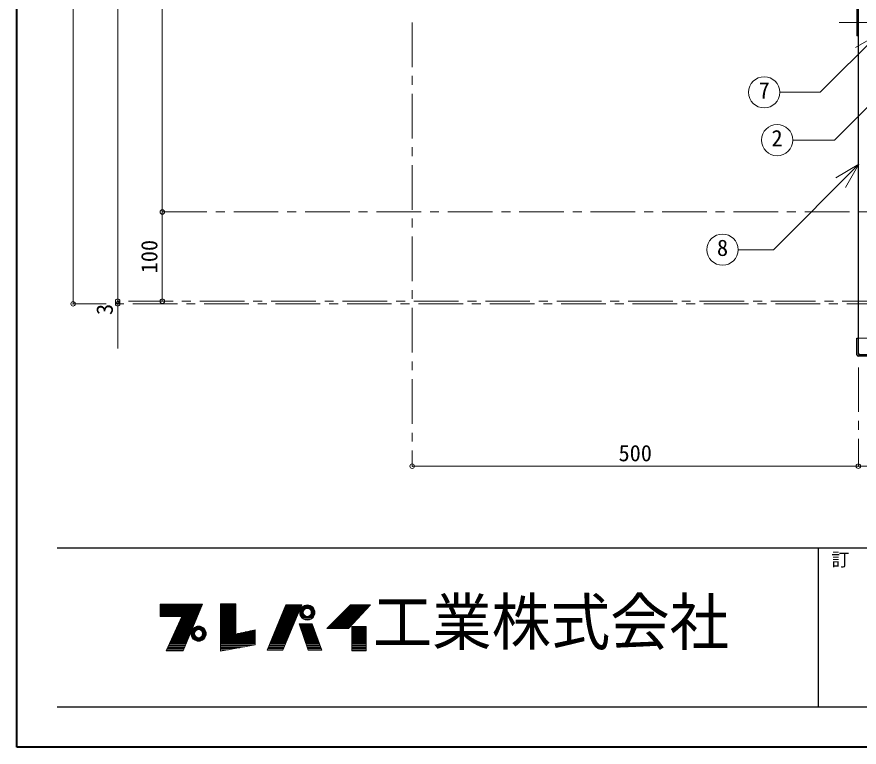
# Model space of a CAD drawing. Units: millimetres at full size, sheet at 1:10. Extents: x -2092 to 1958, y -1356 to 1454.
# Drawn here: x -2092 to -1149, y -1356 to -537 of the extents above; entities that cross this region are included whole.
import ezdxf
from ezdxf.enums import TextEntityAlignment as Align

# ---------------------------------------------------------------- set-up
doc = ezdxf.new("R2010")
doc.units = ezdxf.units.MM
doc.header["$LTSCALE"] = 10
doc.header["$PDMODE"] = 32
doc.header["$PDSIZE"] = 5
doc.linetypes.add('CHAIN1', pattern=[8, 5, -1, 1, -1])
doc.linetypes.add('DASHED1', pattern=[1.8, 1.2, -0.6])
doc.layers.add('0-0_ﾚｲﾔ1', color=4, linetype='Continuous', lineweight=9)
doc.styles.add('ＭＳ ゴシック', font='')
doc.styles.get('ＭＳ ゴシック').set_extended_font_data('MS Gothic')

msp = doc.modelspace()

# ---------------------------------------------------------------- linework, layer by layer
at = {"layer": '0-0_ﾚｲﾔ1', "color": 1, "lineweight": 40}
for p, q in [((-2092.49, -1355.78), (-2092.49, 1454.22)), ((1957.51, -1355.78), (-2092.49, -1355.78))]:
    msp.add_line(p, q, dxfattribs=at)
at = {"layer": '0-0_ﾚｲﾔ1'}
for p, q in [((-2029.49, -105.78), (-2029.49, -858.78)), ((-1979.49, -855.78), (-1979.49, -105.78)), ((-1929.49, -155.78), (-1929.49, -755.78)), ((-1929.49, -755.78), (-1929.49, -855.78)), ((-1979.49, -908.78), (-1979.49, -855.78)), ((-1149.49, -1040.78), (-1649.49, -1040.78)), ((-239.49, -1040.78), (-1149.49, -1040.78))]:
    msp.add_line(p, q, dxfattribs=at)
at = {"layer": '0-0_ﾚｲﾔ1', "color": 5, "lineweight": 25}
for p, q in [((-1149.49, -914.98), (-1149.49, -486.28)), ((-1151.09, -528.28), (-1151.09, -558.28)), ((-1149.49, -558.28), (-1151.09, -558.28)), ((-1151.09, -897.38), (-1149.49, -897.38)), ((-1151.09, -915.78), (-1151.09, -897.38)), ((-239.49, -917.38), (-1149.49, -917.38)), ((-240.29, -915.78), (-1148.69, -915.78))]:
    msp.add_line(p, q, dxfattribs=at)
at = {"layer": '0-0_ﾚｲﾔ1', "linetype": 'CHAIN1'}
for p, q in [((-1649.49, -543.28), (-1649.49, -1040.78)), ((-1127.89, -543.28), (-1171.09, -543.28)), ((-1929.49, -755.78), (-905.74, -755.78)), ((-1112.49, -858.78), (-2029.49, -858.78)), ((-1117.49, -855.78), (-1979.49, -855.78)), ((-1149.49, -929.98), (-1149.49, -1040.78))]:
    msp.add_line(p, q, dxfattribs=at)
at = {"layer": '0-0_ﾚｲﾔ1', "color": 7, "lineweight": 18}
for p, q in [((-1126.81, -556.25), (-1192.19, -621.63)), ((-1057.6, -556.37), (-1176.4, -675.17)), ((-1126.81, -556.25), (-1152.79, -571.25)), ((-1237.54, -621.63), (-1192.19, -621.63)), ((-1223.1, -675.17), (-1176.4, -675.17)), ((-1148.93, -702.36), (-1244.66, -798.08)), ((-1148.93, -702.36), (-1174.91, -717.36)), ((-1148.93, -702.36), (-1163.93, -728.34)), ((-1284.22, -798.08), (-1244.66, -798.08)), ((-1932.06, -1195.98), (-1884.66, -1195.98)), ((-1932.06, -1196.4), (-1884.83, -1196.4)), ((-1932.06, -1197.03), (-1885.09, -1197.03)), ((-1932.06, -1197.66), (-1885.35, -1197.66)), ((-1932.06, -1198.29), (-1885.61, -1198.29)), ((-1906.02, -1247.64), (-1884.39, -1195.35)), ((-1864.44, -1195.14), (-1864.44, -1248.27)), ((-1847.01, -1195.14), (-1864.44, -1195.14)), ((-1864.44, -1195.98), (-1847.01, -1195.98)), ((-1864.44, -1196.4), (-1847.01, -1196.4)), ((-1864.44, -1197.03), (-1847.01, -1197.03)), ((-1864.44, -1197.66), (-1847.01, -1197.66)), ((-1864.44, -1198.29), (-1847.01, -1198.29)), ((-1791.15, -1196.19), (-1812.15, -1247.22)), ((-1794.3, -1247.22), (-1773.09, -1196.19)), ((-1792.02, -1198.29), (-1773.97, -1198.29)), ((-1791.76, -1197.66), (-1773.72, -1197.66)), ((-1791.5, -1197.03), (-1773.44, -1197.03)), ((-1791.15, -1196.19), (-1773.09, -1196.19)), ((-1771.93, -1197.87), (-1762.08, -1197.87)), ((-1770.45, -1197.03), (-1763.56, -1197.03)), ((-1720.8, -1222.65), (-1696.23, -1196.19)), ((-1720.59, -1198.29), (-1698.18, -1198.29)), ((-1719.96, -1197.66), (-1697.6, -1197.66)), ((-1719.33, -1197.03), (-1697.01, -1197.03)), ((-1932.06, -1199.13), (-1885.96, -1199.13)), ((-1886.22, -1199.76), (-1932.06, -1199.76)), ((-1932.06, -1200.39), (-1886.48, -1200.39)), ((-1932.06, -1201.02), (-1886.74, -1201.02)), ((-1932.06, -1201.65), (-1887, -1201.65)), ((-1932.06, -1202.28), (-1887.26, -1202.28)), ((-1932.06, -1202.7), (-1887.44, -1202.7)), ((-1932.06, -1203.54), (-1887.78, -1203.54)), ((-1932.06, -1204.17), (-1888.04, -1204.17)), ((-1932.06, -1204.8), (-1888.3, -1204.8)), ((-1932.06, -1205.43), (-1888.56, -1205.43)), ((-1932.06, -1206.06), (-1888.82, -1206.06)), ((-1932.06, -1206.69), (-1889.09, -1206.69)), ((-1932.06, -1207.32), (-1889.35, -1207.32)), ((-1932.06, -1207.95), (-1889.61, -1207.95)), ((-1864.44, -1199.13), (-1847.01, -1199.13)), ((-1864.44, -1199.76), (-1847.01, -1199.76)), ((-1864.44, -1200.39), (-1847.01, -1200.39)), ((-1864.44, -1201.02), (-1847.01, -1201.02)), ((-1864.44, -1201.65), (-1847.01, -1201.65)), ((-1864.44, -1202.28), (-1847.01, -1202.28)), ((-1864.44, -1202.7), (-1847.01, -1202.7)), ((-1864.44, -1203.54), (-1847.01, -1203.54)), ((-1864.44, -1204.17), (-1847.01, -1204.17)), ((-1864.44, -1204.8), (-1847.01, -1204.8)), ((-1864.44, -1205.43), (-1847.01, -1205.43)), ((-1864.44, -1206.06), (-1847.01, -1206.06)), ((-1864.44, -1206.69), (-1847.01, -1206.69)), ((-1864.44, -1207.32), (-1847.01, -1207.32)), ((-1864.44, -1207.95), (-1847.01, -1207.95)), ((-1795.99, -1207.95), (-1777.98, -1207.95)), ((-1795.73, -1207.32), (-1777.72, -1207.32)), ((-1795.48, -1206.69), (-1777.46, -1206.69)), ((-1795.22, -1206.06), (-1777.2, -1206.06)), ((-1794.93, -1205.43), (-1776.94, -1205.43)), ((-1794.7, -1204.8), (-1776.67, -1204.8)), ((-1794.44, -1204.17), (-1776.41, -1204.17)), ((-1794.18, -1203.54), (-1776.15, -1203.54)), ((-1793.83, -1202.7), (-1775.8, -1202.7)), ((-1793.66, -1202.28), (-1775.63, -1202.28)), ((-1793.4, -1201.65), (-1775.36, -1201.65)), ((-1793.14, -1201.02), (-1775.1, -1201.02)), ((-1792.88, -1200.39), (-1774.84, -1200.39)), ((-1792.62, -1199.76), (-1774.58, -1199.76)), ((-1792.36, -1199.13), (-1774.32, -1199.13)), ((-1775.5, -1204.8), (-1771.5, -1204.8)), ((-1775.46, -1203.96), (-1771.43, -1203.96)), ((-1775.44, -1205.85), (-1771.38, -1205.85)), ((-1775.29, -1202.91), (-1771.09, -1202.91)), ((-1775.24, -1206.9), (-1770.98, -1206.9)), ((-1774.9, -1201.65), (-1770.22, -1201.65)), ((-1774.9, -1207.95), (-1770.22, -1207.95)), ((-1774.51, -1200.81), (-1769.09, -1200.81)), ((-1773.85, -1199.76), (-1760.16, -1199.76)), ((-1773.14, -1198.92), (-1760.87, -1198.92)), ((-1759.5, -1200.81), (-1764.92, -1200.81)), ((-1759.11, -1201.65), (-1763.79, -1201.65)), ((-1759.11, -1207.95), (-1763.79, -1207.95)), ((-1758.77, -1206.9), (-1763.02, -1206.9)), ((-1758.72, -1202.91), (-1762.92, -1202.91)), ((-1758.57, -1205.85), (-1762.63, -1205.85)), ((-1758.55, -1203.96), (-1762.58, -1203.96)), ((-1762.5, -1204.8), (-1758.5, -1204.8)), ((-1730.25, -1207.95), (-1707.15, -1207.95)), ((-1729.62, -1207.32), (-1706.57, -1207.32)), ((-1728.99, -1206.69), (-1705.98, -1206.69)), ((-1728.36, -1206.06), (-1705.4, -1206.06)), ((-1727.73, -1205.43), (-1704.81, -1205.43)), ((-1727.1, -1204.8), (-1704.23, -1204.8)), ((-1726.47, -1204.17), (-1703.58, -1204.17)), ((-1725.84, -1203.54), (-1703.06, -1203.54)), ((-1725, -1202.7), (-1702.28, -1202.7)), ((-1724.58, -1202.28), (-1701.89, -1202.28)), ((-1723.95, -1201.65), (-1701.3, -1201.65)), ((-1723.32, -1201.02), (-1700.72, -1201.02)), ((-1722.69, -1200.39), (-1700.13, -1200.39)), ((-1722.06, -1199.76), (-1699.55, -1199.76)), ((-1721.43, -1199.13), (-1698.96, -1199.13)), ((-1932.06, -1208.58), (-1889.87, -1208.58)), ((-1907.7, -1209.42), (-1932.06, -1209.42)), ((-1925.34, -1247.64), (-1907.7, -1209.42)), ((-1893.26, -1216.77), (-1911.1, -1216.77)), ((-1892.91, -1215.93), (-1910.64, -1215.93)), ((-1910.22, -1214.88), (-1892.47, -1214.88)), ((-1892.13, -1214.04), (-1909.84, -1214.04)), ((-1891.69, -1212.99), (-1909.35, -1212.99)), ((-1891.43, -1212.36), (-1909.06, -1212.36)), ((-1891.08, -1211.52), (-1908.67, -1211.52)), ((-1890.82, -1210.89), (-1908.38, -1210.89)), ((-1890.48, -1210.05), (-1908, -1210.05)), ((-1890.21, -1209.42), (-1907.7, -1209.42)), ((-1864.44, -1208.58), (-1847.01, -1208.58)), ((-1864.44, -1209.42), (-1847.01, -1209.42)), ((-1864.44, -1210.05), (-1847.01, -1210.05)), ((-1864.44, -1210.89), (-1847.01, -1210.89)), ((-1864.44, -1211.52), (-1847.01, -1211.52)), ((-1864.44, -1212.36), (-1847.01, -1212.36)), ((-1864.44, -1212.99), (-1847.01, -1212.99)), ((-1864.44, -1214.04), (-1847.01, -1214.04)), ((-1864.44, -1214.88), (-1847.01, -1214.88)), ((-1864.44, -1215.93), (-1847.01, -1215.93)), ((-1864.44, -1216.77), (-1847.01, -1216.77)), ((-1799.62, -1216.77), (-1781.65, -1216.77)), ((-1799.28, -1215.93), (-1781.3, -1215.93)), ((-1798.85, -1214.88), (-1780.86, -1214.88)), ((-1798.5, -1214.04), (-1780.51, -1214.04)), ((-1798.07, -1212.99), (-1780.08, -1212.99)), ((-1797.81, -1212.36), (-1779.82, -1212.36)), ((-1797.46, -1211.52), (-1779.47, -1211.52)), ((-1797.2, -1210.89), (-1779.2, -1210.89)), ((-1796.86, -1210.05), (-1778.86, -1210.05)), ((-1796.6, -1209.42), (-1778.59, -1209.42)), ((-1796.25, -1208.58), (-1778.24, -1208.58)), ((-1774.39, -1209), (-1768.62, -1209)), ((-1773.69, -1210.05), (-1760.32, -1210.05)), ((-1772.93, -1210.89), (-1761.07, -1210.89)), ((-1771.27, -1212.15), (-1762.74, -1212.15)), ((-1769.28, -1212.99), (-1764.73, -1212.99)), ((-1759.61, -1209), (-1765.39, -1209)), ((-1750.62, -1247.01), (-1761.54, -1217.4)), ((-1739.07, -1216.77), (-1715.34, -1216.77)), ((-1738.23, -1215.93), (-1714.56, -1215.93)), ((-1737.18, -1214.88), (-1713.59, -1214.88)), ((-1736.34, -1214.04), (-1712.81, -1214.04)), ((-1735.29, -1212.99), (-1711.83, -1212.99)), ((-1734.66, -1212.36), (-1711.25, -1212.36)), ((-1733.82, -1211.52), (-1710.47, -1211.52)), ((-1733.19, -1210.89), (-1709.88, -1210.89)), ((-1732.35, -1210.05), (-1709.1, -1210.05)), ((-1731.72, -1209.42), (-1708.52, -1209.42)), ((-1730.88, -1208.58), (-1707.74, -1208.58)), ((-1897.34, -1226.64), (-1915.65, -1226.64)), ((-1896.82, -1225.38), (-1915.07, -1225.38)), ((-1896.38, -1224.33), (-1914.59, -1224.33)), ((-1896.03, -1223.49), (-1914.2, -1223.49)), ((-1895.6, -1222.44), (-1913.71, -1222.44)), ((-1913.33, -1221.6), (-1895.25, -1221.6)), ((-1894.82, -1220.55), (-1912.84, -1220.55)), ((-1894.38, -1219.5), (-1912.36, -1219.5)), ((-1894.04, -1218.66), (-1911.97, -1218.66)), ((-1911.48, -1217.61), (-1893.6, -1217.61)), ((-1897.09, -1226.64), (-1892.89, -1226.64)), ((-1896.7, -1225.38), (-1892.02, -1225.38)), ((-1896.19, -1224.33), (-1890.42, -1224.33)), ((-1895.65, -1223.49), (-1881.96, -1223.49)), ((-1894.73, -1222.44), (-1882.87, -1222.44)), ((-1893.73, -1221.6), (-1883.88, -1221.6)), ((-1891.73, -1220.55), (-1885.88, -1220.55)), ((-1881.41, -1224.33), (-1887.19, -1224.33)), ((-1880.91, -1225.38), (-1885.59, -1225.38)), ((-1880.52, -1226.64), (-1884.72, -1226.64)), ((-1864.44, -1217.61), (-1847.01, -1217.61)), ((-1864.44, -1218.66), (-1847.01, -1218.66)), ((-1864.44, -1219.5), (-1847.01, -1219.5)), ((-1864.44, -1220.55), (-1847.01, -1220.55)), ((-1864.44, -1221.6), (-1847.01, -1221.6)), ((-1864.44, -1222.44), (-1847.01, -1222.44)), ((-1864.44, -1223.49), (-1847.01, -1223.49)), ((-1864.44, -1224.33), (-1847.01, -1224.33)), ((-1864.44, -1225.38), (-1847.01, -1225.38)), ((-1864.44, -1226.64), (-1847.01, -1226.64)), ((-1825.38, -1226.64), (-1836.67, -1226.64)), ((-1825.38, -1225.38), (-1831.03, -1225.38)), ((-1803.69, -1226.64), (-1785.75, -1226.64)), ((-1803.17, -1225.38), (-1785.23, -1225.38)), ((-1802.73, -1224.33), (-1784.79, -1224.33)), ((-1802.39, -1223.49), (-1784.44, -1223.49)), ((-1801.96, -1222.44), (-1784.01, -1222.44)), ((-1801.61, -1221.6), (-1783.66, -1221.6)), ((-1801.18, -1220.55), (-1783.22, -1220.55)), ((-1800.75, -1219.5), (-1782.78, -1219.5)), ((-1800.39, -1218.66), (-1782.43, -1218.66)), ((-1799.97, -1217.61), (-1782, -1217.61)), ((-1776.17, -1217.61), (-1761.47, -1217.61)), ((-1775.81, -1218.66), (-1761.08, -1218.66)), ((-1775.51, -1219.5), (-1760.77, -1219.5)), ((-1775.15, -1220.55), (-1760.38, -1220.55)), ((-1774.79, -1221.6), (-1760, -1221.6)), ((-1774.49, -1222.44), (-1759.69, -1222.44)), ((-1774.13, -1223.49), (-1759.3, -1223.49)), ((-1773.84, -1224.33), (-1758.99, -1224.33)), ((-1773.47, -1225.38), (-1758.6, -1225.38)), ((-1773.03, -1226.64), (-1758.14, -1226.64)), ((-1744.95, -1222.65), (-1720.8, -1222.65)), ((-1743.9, -1221.6), (-1719.83, -1221.6)), ((-1742.85, -1220.55), (-1718.85, -1220.55)), ((-1741.8, -1219.5), (-1717.88, -1219.5)), ((-1740.96, -1218.66), (-1717.1, -1218.66)), ((-1739.91, -1217.61), (-1716.12, -1217.61)), ((-1717.02, -1221.6), (-1701.06, -1221.6)), ((-1717.02, -1222.44), (-1701.06, -1222.44)), ((-1717.02, -1223.49), (-1701.06, -1223.49)), ((-1717.02, -1224.33), (-1701.06, -1224.33)), ((-1717.02, -1225.38), (-1701.06, -1225.38)), ((-1717.02, -1226.64), (-1701.06, -1226.64)), ((-1901.07, -1235.67), (-1919.82, -1235.67)), ((-1900.64, -1234.62), (-1919.34, -1234.62)), ((-1900.29, -1233.78), (-1918.95, -1233.78)), ((-1899.86, -1232.73), (-1918.46, -1232.73)), ((-1899.42, -1231.68), (-1917.98, -1231.68)), ((-1898.9, -1230.42), (-1917.36, -1230.42)), ((-1898.55, -1229.58), (-1917.01, -1229.58)), ((-1898.12, -1228.53), (-1916.52, -1228.53)), ((-1916.14, -1227.69), (-1897.77, -1227.69)), ((-1897.3, -1228.53), (-1893.3, -1228.53)), ((-1897.26, -1227.69), (-1893.23, -1227.69)), ((-1897.24, -1229.58), (-1893.18, -1229.58)), ((-1897.09, -1230.42), (-1892.89, -1230.42)), ((-1896.7, -1231.68), (-1892.02, -1231.68)), ((-1896.19, -1232.73), (-1890.42, -1232.73)), ((-1895.49, -1233.78), (-1882.12, -1233.78)), ((-1894.73, -1234.62), (-1882.87, -1234.62)), ((-1893.42, -1235.67), (-1884.19, -1235.67)), ((-1881.41, -1232.73), (-1887.19, -1232.73)), ((-1880.91, -1231.68), (-1885.59, -1231.68)), ((-1880.52, -1230.42), (-1884.72, -1230.42)), ((-1880.37, -1229.58), (-1884.43, -1229.58)), ((-1880.35, -1227.69), (-1884.38, -1227.69)), ((-1884.3, -1228.53), (-1880.3, -1228.53)), ((-1864.44, -1227.69), (-1847.01, -1227.69)), ((-1864.44, -1228.53), (-1847.01, -1228.53)), ((-1864.44, -1229.58), (-1825.38, -1229.58)), ((-1864.44, -1230.42), (-1825.38, -1230.42)), ((-1864.44, -1231.68), (-1825.38, -1231.68)), ((-1864.44, -1232.73), (-1825.38, -1232.73)), ((-1864.44, -1233.78), (-1825.38, -1233.78)), ((-1864.44, -1234.62), (-1825.38, -1234.62)), ((-1864.44, -1235.67), (-1825.38, -1235.67)), ((-1825.38, -1228.53), (-1845.13, -1228.53)), ((-1825.38, -1227.69), (-1841.37, -1227.69)), ((-1807.4, -1235.67), (-1789.5, -1235.67)), ((-1806.97, -1234.62), (-1789.07, -1234.62)), ((-1806.62, -1233.78), (-1788.72, -1233.78)), ((-1806.19, -1232.73), (-1788.28, -1232.73)), ((-1805.76, -1231.68), (-1787.85, -1231.68)), ((-1805.24, -1230.42), (-1787.32, -1230.42)), ((-1804.9, -1229.58), (-1786.97, -1229.58)), ((-1804.46, -1228.53), (-1786.53, -1228.53)), ((-1804.12, -1227.69), (-1786.19, -1227.69)), ((-1772.67, -1227.69), (-1757.75, -1227.69)), ((-1772.38, -1228.53), (-1757.44, -1228.53)), ((-1772.01, -1229.58), (-1757.05, -1229.58)), ((-1771.72, -1230.42), (-1756.74, -1230.42)), ((-1771.28, -1231.68), (-1756.28, -1231.68)), ((-1770.92, -1232.73), (-1755.89, -1232.73)), ((-1770.57, -1233.78), (-1755.5, -1233.78)), ((-1770.26, -1234.62), (-1755.19, -1234.62)), ((-1769.9, -1235.67), (-1754.81, -1235.67)), ((-1717.02, -1227.69), (-1701.06, -1227.69)), ((-1717.02, -1228.53), (-1701.06, -1228.53)), ((-1717.02, -1229.58), (-1701.06, -1229.58)), ((-1717.02, -1230.42), (-1701.06, -1230.42)), ((-1717.02, -1231.68), (-1701.06, -1231.68)), ((-1717.02, -1232.73), (-1701.06, -1232.73)), ((-1717.02, -1233.78), (-1701.06, -1233.78)), ((-1717.02, -1234.62), (-1701.06, -1234.62)), ((-1717.02, -1235.67), (-1701.06, -1235.67)), ((-1905.07, -1245.33), (-1924.28, -1245.33)), ((-1904.63, -1244.28), (-1923.79, -1244.28)), ((-1904.2, -1243.23), (-1923.31, -1243.23)), ((-1903.68, -1241.97), (-1922.73, -1241.97)), ((-1903.24, -1240.92), (-1922.24, -1240.92)), ((-1902.72, -1239.66), (-1921.66, -1239.66)), ((-1902.38, -1238.82), (-1921.27, -1238.82)), ((-1901.94, -1237.77), (-1920.79, -1237.77)), ((-1901.51, -1236.72), (-1920.3, -1236.72)), ((-1891.08, -1236.72), (-1886.53, -1236.72)), ((-1864.44, -1236.72), (-1825.38, -1236.72)), ((-1864.44, -1237.77), (-1825.38, -1237.77)), ((-1864.44, -1238.82), (-1825.38, -1238.82)), ((-1864.44, -1239.66), (-1825.38, -1239.66)), ((-1864.44, -1240.92), (-1825.38, -1240.92)), ((-1864.44, -1241.97), (-1829.98, -1241.97)), ((-1864.44, -1243.23), (-1836.87, -1243.23)), ((-1864.44, -1244.28), (-1842.62, -1244.28)), ((-1864.44, -1245.33), (-1848.36, -1245.33)), ((-1811.38, -1245.33), (-1793.52, -1245.33)), ((-1810.94, -1244.28), (-1793.08, -1244.28)), ((-1810.51, -1243.23), (-1792.65, -1243.23)), ((-1809.99, -1241.97), (-1792.12, -1241.97)), ((-1809.56, -1240.92), (-1791.69, -1240.92)), ((-1809.04, -1239.66), (-1791.16, -1239.66)), ((-1808.7, -1238.82), (-1790.81, -1238.82)), ((-1808.27, -1237.77), (-1790.38, -1237.77)), ((-1807.83, -1236.72), (-1789.94, -1236.72)), ((-1769.53, -1236.72), (-1754.42, -1236.72)), ((-1769.17, -1237.77), (-1754.03, -1237.77)), ((-1768.8, -1238.82), (-1753.65, -1238.82)), ((-1768.51, -1239.66), (-1753.34, -1239.66)), ((-1768.07, -1240.92), (-1752.87, -1240.92)), ((-1767.63, -1241.97), (-1752.48, -1241.97)), ((-1767.27, -1243.23), (-1752.02, -1243.23)), ((-1766.9, -1244.28), (-1751.63, -1244.28)), ((-1766.54, -1245.33), (-1751.24, -1245.33)), ((-1717.02, -1236.72), (-1701.06, -1236.72)), ((-1717.02, -1237.77), (-1701.06, -1237.77)), ((-1717.02, -1238.82), (-1701.06, -1238.82)), ((-1717.02, -1239.66), (-1701.06, -1239.66)), ((-1717.02, -1240.92), (-1701.06, -1240.92)), ((-1717.02, -1241.97), (-1701.06, -1241.97)), ((-1717.02, -1243.23), (-1701.06, -1243.23)), ((-1717.02, -1244.28), (-1701.06, -1244.28)), ((-1717.02, -1245.33), (-1701.06, -1245.33)), ((-1925.34, -1247.64), (-1906.02, -1247.64)), ((-1905.59, -1246.59), (-1924.86, -1246.59)), ((-1864.44, -1246.59), (-1855.25, -1246.59)), ((-1794.3, -1247.22), (-1812.15, -1247.22)), ((-1811.9, -1246.59), (-1794.04, -1246.59)), ((-1766.1, -1246.59), (-1750.78, -1246.59)), ((-1765.95, -1247.01), (-1750.62, -1247.01)), ((-1717.02, -1246.59), (-1701.06, -1246.59))]:
    msp.add_line(p, q, dxfattribs=at)
at = {"layer": '0-0_ﾚｲﾔ1', "linetype": 'DASHED1'}
msp.add_line((-239.49, -897.38), (-1149.49, -897.38), dxfattribs=at)
at = {"layer": '0-0_ﾚｲﾔ1', "color": 6, "lineweight": 25}
for p, q in [((-2047.49, -1132.21), (1912.51, -1132.21)), ((-1194.64, -1132.21), (-1194.64, -1310.78)), ((1912.51, -1310.78), (-2047.49, -1310.78))]:
    msp.add_line(p, q, dxfattribs=at)
at = {"layer": '0-0_ﾚｲﾔ1', "color": 7, "lineweight": 18}
for points in [[(-1932.06, -1209.42), (-1932.06, -1195.35), (-1884.39, -1195.35)], [(-1864.44, -1248.27), (-1825.38, -1241.13), (-1825.38, -1224.12), (-1847.01, -1228.95), (-1847.01, -1195.14)], [(-1744.95, -1222.65), (-1718.49, -1196.19), (-1696.23, -1196.19)], [(-1765.95, -1247.01), (-1776.24, -1217.4), (-1761.54, -1217.4)]]:
    msp.add_lwpolyline(points, dxfattribs=at)
msp.add_lwpolyline([(-1717.02, -1220.55), (-1717.02, -1247.64), (-1701.06, -1247.64), (-1701.06, -1220.55)], close=True, dxfattribs=at)
for centre, radius in [((-1255.04, -621.63), 17.5), ((-1240.6, -675.17), 17.5), ((-1301.72, -798.08), 17.5), ((-1767, -1204.8), 8.5), ((-1767, -1204.8), 4.5), ((-1888.8, -1228.53), 8.5), ((-1888.8, -1228.53), 4.5)]:
    msp.add_circle(centre, radius, dxfattribs=at)
at = {"layer": '0-0_ﾚｲﾔ1', "color": 5, "lineweight": 25}
for centre, radius in [((-1147.89, -914.18), 1.6), ((-1148.69, -914.98), 0.8), ((-1149.49, -915.78), 1.6)]:
    msp.add_arc(centre, radius, 180, 270, dxfattribs=at)
at = {"layer": '0-0_ﾚｲﾔ1', "color": 1}
for p in [(-1929.49, -755.78), (-2029.49, -858.78), (-1979.49, -855.78), (-1979.49, -858.78), (-1929.49, -855.78), (-1649.49, -1040.78), (-1149.49, -1040.78)]:
    msp.add_point(p, dxfattribs=at)

# ---------------------------------------------------------------- texts
at = {"layer": '0-0_ﾚｲﾔ1', "color": 7, "style": 'ＭＳ ゴシック'}
for s, height, p in [('7', 18.33, (-1261.29, -634.13)), ('2', 18.33, (-1246.85, -687.67)), ('8', 18.33, (-1307.97, -810.58)), ('500', 18.33, (-1418.24, -1040.78)), ('訂\u3000正', 14.66, (-1179.64, -1157.21))]:
    msp.add_text(s, height=height, dxfattribs=at).set_placement(p, align=Align.BOTTOM_LEFT)
for s, p in [('100', (-1929.49, -824.53)), ('3', (-1979.49, -871.28))]:
    msp.add_text(s, height=18.33, rotation=90, dxfattribs=at).set_placement(p, align=Align.BOTTOM_LEFT)
at = {"layer": '0-0_ﾚｲﾔ1', "color": 7, "style": 'ＭＳ ゴシック', "width": 0.95}
msp.add_text('工業株式会社', height=51.32, dxfattribs=at).set_placement((-1693.56, -1256.49), align=Align.BOTTOM_LEFT)

doc.saveas('drawing.dxf')
